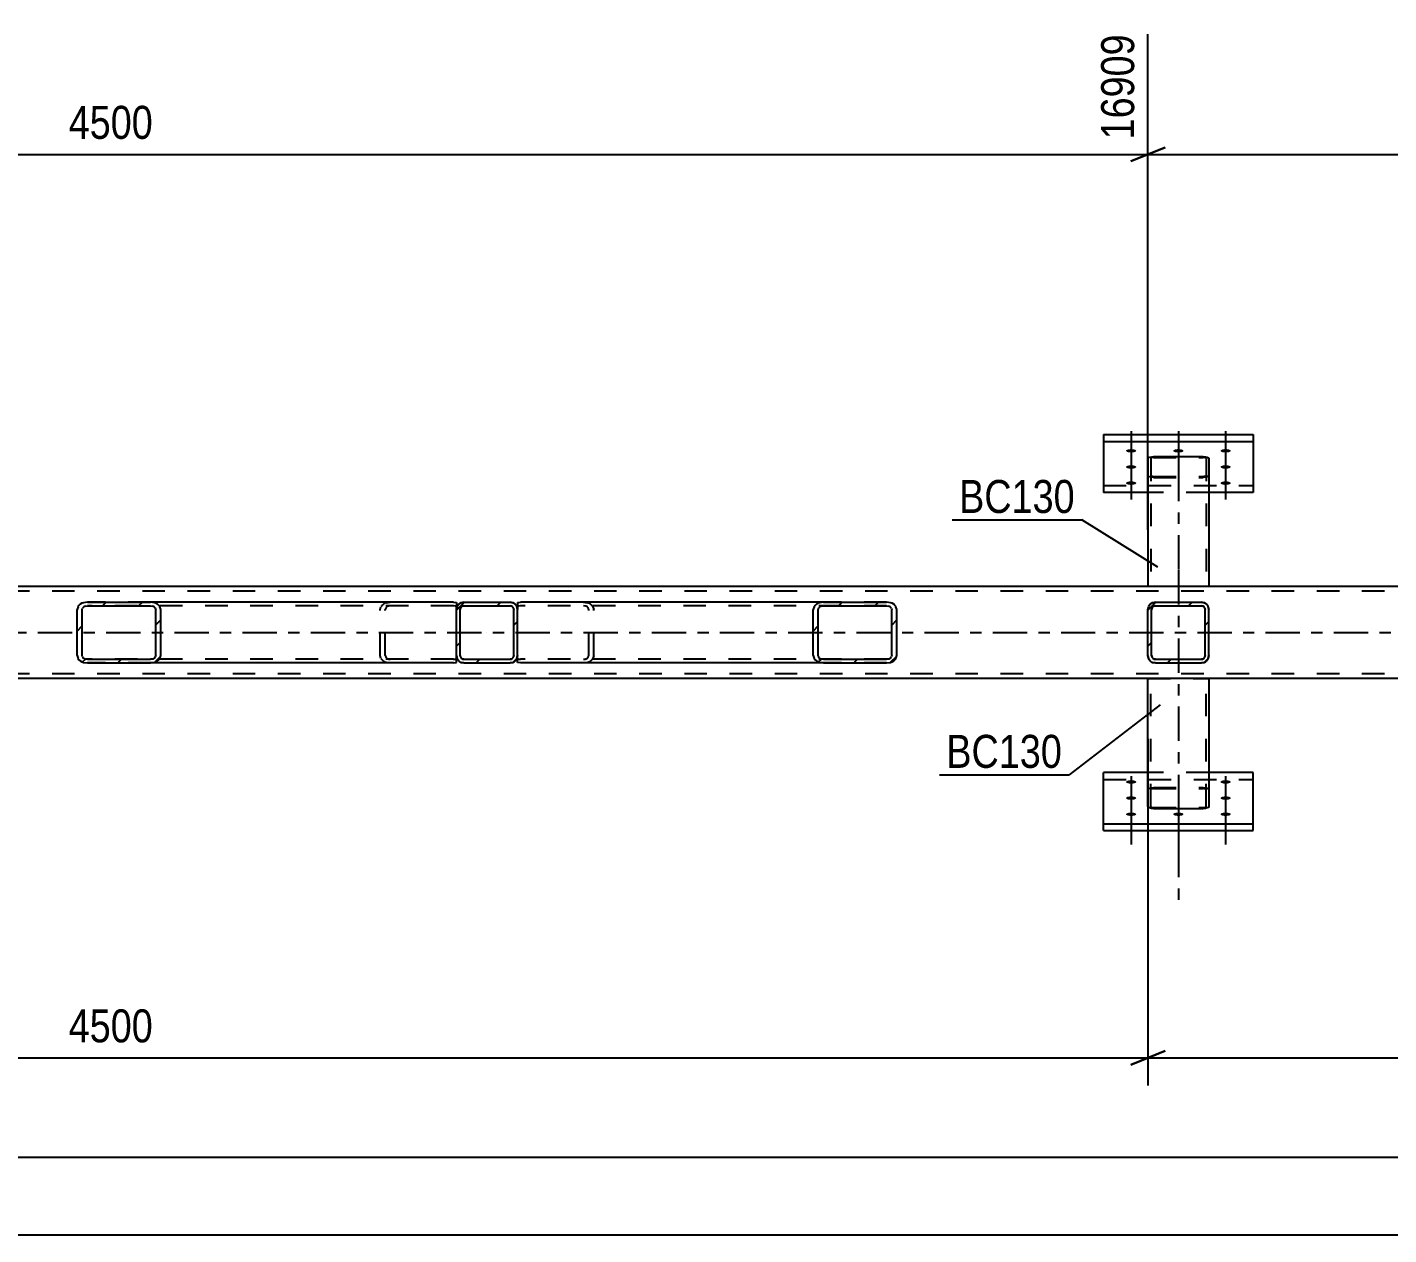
# Model space of a CAD drawing. Header units: millimetres. Extents: x -178 to 1011, y -683 to 158.
# Drawn here: x 539.1 to 657.3, y -296.2 to -191.4 of the extents above; entities that cross this region are included whole.
import ezdxf

# ---------------------------------------------------------------- set-up
doc = ezdxf.new("R2010")
doc.units = ezdxf.units.MM
doc.linetypes.add('DXK_LINE_DOT2', pattern=[3.9198, 1.9599, -1.9599])
doc.linetypes.add('DXK_LINE_DOT3', pattern=[5.9187, 2.979, -0.9799, 0.9799, -0.9799])
doc.styles.add('Arial Narrow', font='ARIALN.TTF', dxfattribs={"height": 0.2})

# ---------------------------------------------------------------- blocks, each defined once
blk = doc.blocks.new('Bolt-570387747-6446 - 6363')
at = {"linetype": 'Continuous'}
for points in [[(634.9, -257.06), (634.81, -257.06), (634.72, -257.05), (634.64, -257.03), (634.57, -257.01), (634.52, -256.99), (634.48, -256.96), (634.46, -256.93), (634.46, -256.9), (634.48, -256.87), (634.52, -256.84), (634.57, -256.81), (634.64, -256.79), (634.72, -256.78), (634.81, -256.77), (634.9, -256.76), (634.99, -256.77), (635.08, -256.78), (635.16, -256.79), (635.23, -256.81), (635.28, -256.84), (635.32, -256.87), (635.34, -256.9), (635.34, -256.93), (635.32, -256.96), (635.28, -256.99), (635.23, -257.01), (635.16, -257.03), (635.08, -257.05), (634.99, -257.06)], [(643.1, -257.06), (643.01, -257.06), (642.92, -257.05), (642.84, -257.03), (642.77, -257.01), (642.72, -256.99), (642.68, -256.96), (642.66, -256.93), (642.66, -256.9), (642.68, -256.87), (642.72, -256.84), (642.77, -256.81), (642.84, -256.79), (642.92, -256.78), (643.01, -256.77), (643.1, -256.76), (643.19, -256.77), (643.28, -256.78), (643.36, -256.79), (643.43, -256.81), (643.48, -256.84), (643.52, -256.87), (643.54, -256.9), (643.54, -256.93), (643.52, -256.96), (643.48, -256.99), (643.43, -257.01), (643.36, -257.03), (643.28, -257.05), (643.19, -257.06)], [(634.9, -258.47), (634.81, -258.46), (634.72, -258.45), (634.64, -258.44), (634.57, -258.42), (634.52, -258.39), (634.48, -258.36), (634.46, -258.33), (634.46, -258.3), (634.48, -258.27), (634.52, -258.24), (634.57, -258.21), (634.64, -258.19), (634.72, -258.18), (634.81, -258.17), (634.9, -258.16), (634.99, -258.17), (635.08, -258.18), (635.16, -258.19), (635.23, -258.21), (635.28, -258.24), (635.32, -258.27), (635.34, -258.3), (635.34, -258.33), (635.32, -258.36), (635.28, -258.39), (635.23, -258.42), (635.16, -258.44), (635.08, -258.45), (634.99, -258.46)], [(643.1, -258.47), (643.01, -258.46), (642.92, -258.45), (642.84, -258.44), (642.77, -258.42), (642.72, -258.39), (642.68, -258.36), (642.66, -258.33), (642.66, -258.3), (642.68, -258.27), (642.72, -258.24), (642.77, -258.21), (642.84, -258.19), (642.92, -258.18), (643.01, -258.17), (643.1, -258.16), (643.19, -258.17), (643.28, -258.18), (643.36, -258.19), (643.43, -258.21), (643.48, -258.24), (643.52, -258.27), (643.54, -258.3), (643.54, -258.33), (643.52, -258.36), (643.48, -258.39), (643.43, -258.42), (643.36, -258.44), (643.28, -258.45), (643.19, -258.46)], [(634.9, -259.87), (634.81, -259.86), (634.72, -259.85), (634.64, -259.84), (634.57, -259.82), (634.52, -259.79), (634.48, -259.76), (634.46, -259.73), (634.46, -259.7), (634.48, -259.67), (634.52, -259.64), (634.57, -259.62), (634.64, -259.6), (634.72, -259.58), (634.81, -259.57), (634.9, -259.57), (634.99, -259.57), (635.08, -259.58), (635.16, -259.6), (635.23, -259.62), (635.28, -259.64), (635.32, -259.67), (635.34, -259.7), (635.34, -259.73), (635.32, -259.76), (635.28, -259.79), (635.23, -259.82), (635.16, -259.84), (635.08, -259.85), (634.99, -259.86)], [(639, -259.87), (638.91, -259.86), (638.82, -259.85), (638.74, -259.84), (638.67, -259.82), (638.62, -259.79), (638.58, -259.76), (638.56, -259.73), (638.56, -259.7), (638.58, -259.67), (638.62, -259.64), (638.67, -259.62), (638.74, -259.6), (638.82, -259.58), (638.91, -259.57), (639, -259.57), (639.09, -259.57), (639.18, -259.58), (639.26, -259.6), (639.33, -259.62), (639.38, -259.64), (639.42, -259.67), (639.44, -259.7), (639.44, -259.73), (639.42, -259.76), (639.38, -259.79), (639.33, -259.82), (639.26, -259.84), (639.18, -259.85), (639.09, -259.86)], [(643.1, -259.87), (643.01, -259.86), (642.92, -259.85), (642.84, -259.84), (642.77, -259.82), (642.72, -259.79), (642.68, -259.76), (642.66, -259.73), (642.66, -259.7), (642.68, -259.67), (642.72, -259.64), (642.77, -259.62), (642.84, -259.6), (642.92, -259.58), (643.01, -259.57), (643.1, -259.57), (643.19, -259.57), (643.28, -259.58), (643.36, -259.6), (643.43, -259.62), (643.48, -259.64), (643.52, -259.67), (643.54, -259.7), (643.54, -259.73), (643.52, -259.76), (643.48, -259.79), (643.43, -259.82), (643.36, -259.84), (643.28, -259.85), (643.19, -259.86)]]:
    blk.add_hatch(color=1, dxfattribs=at).paths.add_polyline_path(points)
at = {"color": 1, "linetype": 'Continuous'}
for p, q in [((634.9, -256.42), (634.9, -259.54)), ((643.1, -256.42), (643.1, -259.54)), ((634.9, -257.83), (634.9, -260.95)), ((643.1, -257.83), (643.1, -260.95)), ((634.9, -259.23), (634.9, -262.35)), ((639, -259.23), (639, -262.35)), ((643.1, -259.23), (643.1, -262.35))]:
    blk.add_line(p, q, dxfattribs=at)
at = {"color": 1, "linetype": 'DXK_LINE_DOT2'}
blk.add_line((639, -256.42), (639, -259.54), dxfattribs=at)
blk = doc.blocks.new('Bolt-570387747-6453 - 6363')
at = {"linetype": 'Continuous'}
for points in [[(634.9, -228.02), (634.99, -228.02), (635.08, -228.03), (635.16, -228.04), (635.23, -228.07), (635.28, -228.09), (635.32, -228.12), (635.34, -228.15), (635.34, -228.18), (635.32, -228.21), (635.28, -228.24), (635.23, -228.27), (635.16, -228.29), (635.08, -228.3), (634.99, -228.31), (634.9, -228.32), (634.81, -228.31), (634.72, -228.3), (634.64, -228.29), (634.57, -228.27), (634.52, -228.24), (634.48, -228.21), (634.46, -228.18), (634.46, -228.15), (634.48, -228.12), (634.52, -228.09), (634.57, -228.07), (634.64, -228.04), (634.72, -228.03), (634.81, -228.02)], [(639, -228.02), (639.09, -228.02), (639.18, -228.03), (639.26, -228.04), (639.33, -228.07), (639.38, -228.09), (639.42, -228.12), (639.44, -228.15), (639.44, -228.18), (639.42, -228.21), (639.38, -228.24), (639.33, -228.27), (639.26, -228.29), (639.18, -228.3), (639.09, -228.31), (639, -228.32), (638.91, -228.31), (638.82, -228.3), (638.74, -228.29), (638.67, -228.27), (638.62, -228.24), (638.58, -228.21), (638.56, -228.18), (638.56, -228.15), (638.58, -228.12), (638.62, -228.09), (638.67, -228.07), (638.74, -228.04), (638.82, -228.03), (638.91, -228.02)], [(643.1, -228.02), (643.19, -228.02), (643.28, -228.03), (643.36, -228.04), (643.43, -228.07), (643.48, -228.09), (643.52, -228.12), (643.54, -228.15), (643.54, -228.18), (643.52, -228.21), (643.48, -228.24), (643.43, -228.27), (643.36, -228.29), (643.28, -228.3), (643.19, -228.31), (643.1, -228.32), (643.01, -228.31), (642.92, -228.3), (642.84, -228.29), (642.77, -228.27), (642.72, -228.24), (642.68, -228.21), (642.66, -228.18), (642.66, -228.15), (642.68, -228.12), (642.72, -228.09), (642.77, -228.07), (642.84, -228.04), (642.92, -228.03), (643.01, -228.02)], [(634.9, -229.42), (634.99, -229.42), (635.08, -229.43), (635.16, -229.45), (635.23, -229.47), (635.28, -229.49), (635.32, -229.52), (635.34, -229.55), (635.34, -229.58), (635.32, -229.61), (635.28, -229.64), (635.23, -229.67), (635.16, -229.69), (635.08, -229.71), (634.99, -229.72), (634.9, -229.72), (634.81, -229.72), (634.72, -229.71), (634.64, -229.69), (634.57, -229.67), (634.52, -229.64), (634.48, -229.61), (634.46, -229.58), (634.46, -229.55), (634.48, -229.52), (634.52, -229.49), (634.57, -229.47), (634.64, -229.45), (634.72, -229.43), (634.81, -229.42)], [(643.1, -229.42), (643.19, -229.42), (643.28, -229.43), (643.36, -229.45), (643.43, -229.47), (643.48, -229.49), (643.52, -229.52), (643.54, -229.55), (643.54, -229.58), (643.52, -229.61), (643.48, -229.64), (643.43, -229.67), (643.36, -229.69), (643.28, -229.71), (643.19, -229.72), (643.1, -229.72), (643.01, -229.72), (642.92, -229.71), (642.84, -229.69), (642.77, -229.67), (642.72, -229.64), (642.68, -229.61), (642.66, -229.58), (642.66, -229.55), (642.68, -229.52), (642.72, -229.49), (642.77, -229.47), (642.84, -229.45), (642.92, -229.43), (643.01, -229.42)], [(634.9, -230.82), (634.99, -230.82), (635.08, -230.83), (635.16, -230.85), (635.23, -230.87), (635.28, -230.9), (635.32, -230.92), (635.34, -230.95), (635.34, -230.99), (635.32, -231.02), (635.28, -231.05), (635.23, -231.07), (635.16, -231.09), (635.08, -231.11), (634.99, -231.12), (634.9, -231.12), (634.81, -231.12), (634.72, -231.11), (634.64, -231.09), (634.57, -231.07), (634.52, -231.05), (634.48, -231.02), (634.46, -230.99), (634.46, -230.95), (634.48, -230.92), (634.52, -230.9), (634.57, -230.87), (634.64, -230.85), (634.72, -230.83), (634.81, -230.82)], [(643.1, -230.82), (643.19, -230.82), (643.28, -230.83), (643.36, -230.85), (643.43, -230.87), (643.48, -230.9), (643.52, -230.92), (643.54, -230.95), (643.54, -230.99), (643.52, -231.02), (643.48, -231.05), (643.43, -231.07), (643.36, -231.09), (643.28, -231.11), (643.19, -231.12), (643.1, -231.12), (643.01, -231.12), (642.92, -231.11), (642.84, -231.09), (642.77, -231.07), (642.72, -231.05), (642.68, -231.02), (642.66, -230.99), (642.66, -230.95), (642.68, -230.92), (642.72, -230.9), (642.77, -230.87), (642.84, -230.85), (642.92, -230.83), (643.01, -230.82)]]:
    blk.add_hatch(color=1, dxfattribs=at).paths.add_polyline_path(points)
at = {"color": 1, "linetype": 'Continuous'}
for p, q in [((634.9, -226.47), (634.9, -229.59)), ((639, -226.47), (639, -229.59)), ((643.1, -226.47), (643.1, -229.59)), ((634.9, -227.88), (634.9, -231)), ((643.1, -227.88), (643.1, -231)), ((634.9, -229.28), (634.9, -232.4)), ((643.1, -229.28), (643.1, -232.4))]:
    blk.add_line(p, q, dxfattribs=at)
at = {"color": 1, "linetype": 'DXK_LINE_DOT2'}
blk.add_line((639, -229.28), (639, -232.4), dxfattribs=at)
blk = doc.blocks.new('Part-570387747-6367 - 6363')
at = {"color": 2, "linetype": 'Continuous'}
for p, q in [((632.5, -261.14), (632.5, -256.09)), ((636.36, -256.09), (632.5, -256.09)), ((645.5, -256.09), (641.64, -256.09)), ((645.5, -261.14), (645.5, -256.09)), ((632.5, -260.54), (645.5, -260.54)), ((632.5, -261.14), (645.5, -261.14))]:
    blk.add_line(p, q, dxfattribs=at)
at = {"color": 7, "linetype": 'DXK_LINE_DOT2'}
for p, q in [((641.64, -256.09), (636.36, -256.09)), ((632.5, -256.69), (645.5, -256.69))]:
    blk.add_line(p, q, dxfattribs=at)
blk = doc.blocks.new('Part-570387747-6393 - 6363')
at = {"linetype": 'Continuous'}
h = blk.add_hatch(dxfattribs=at)
h.set_pattern_fill('', scale=0.7, style=0, pattern_type=0)
h.set_pattern_definition([(45, (641.2457, -246.533), (-1.57154, 1.57154), [])])
h.paths.add_polyline_path([(641, -246.58), (641.25, -246.53), (641.45, -246.39), (641.59, -246.19), (641.64, -245.94), (641.64, -241.94), (641.59, -241.7), (641.45, -241.49), (641.25, -241.35), (641, -241.3), (637, -241.3), (636.76, -241.35), (636.55, -241.49), (636.41, -241.7), (636.36, -241.94), (636.36, -245.94), (636.41, -246.19), (636.55, -246.39), (636.76, -246.53), (637, -246.58)])
h.paths.add_polyline_path([(636.88, -246.24), (636.77, -246.17), (636.71, -246.06), (636.68, -245.94), (636.68, -241.94), (636.71, -241.82), (636.77, -241.72), (636.88, -241.65), (637, -241.62), (641, -241.62), (641.12, -241.65), (641.23, -241.72), (641.3, -241.82), (641.32, -241.94), (641.32, -245.94), (641.3, -246.06), (641.23, -246.17), (641.12, -246.24), (641, -246.26), (637, -246.26)])
at = {"color": 7, "linetype": 'DXK_LINE_DOT2'}
for p, q in [((636.36, -241.94), (636.41, -241.7)), ((636.36, -245.94), (636.36, -241.94)), ((636.71, -241.82), (636.68, -241.94)), ((636.68, -245.94), (636.68, -241.94)), ((636.76, -241.35), (637, -241.3)), ((637, -241.62), (636.88, -241.65)), ((637, -241.3), (641, -241.3)), ((637, -241.62), (641, -241.62)), ((641, -241.3), (641.25, -241.35)), ((641.12, -241.65), (641, -241.62)), ((641.32, -241.94), (641.3, -241.82)), ((641.32, -245.94), (641.32, -241.94)), ((641.59, -241.7), (641.64, -241.94)), ((641.64, -245.94), (641.64, -241.94)), ((636.41, -246.19), (636.36, -245.94)), ((636.68, -245.94), (636.71, -246.06)), ((637, -246.58), (636.76, -246.53)), ((636.88, -246.24), (637, -246.26)), ((637, -246.26), (641, -246.26)), ((637, -246.58), (641, -246.58)), ((641, -246.26), (641.12, -246.24)), ((641.25, -246.53), (641, -246.58)), ((641.3, -246.06), (641.32, -245.94)), ((641.64, -245.94), (641.59, -246.19))]:
    blk.add_line(p, q, dxfattribs=at)
at = {"color": 2, "linetype": 'Continuous'}
for p, q in [((636.41, -241.7), (636.36, -241.94)), ((636.36, -245.94), (636.36, -241.94)), ((636.68, -241.94), (636.71, -241.82)), ((636.68, -245.94), (636.68, -241.94)), ((637, -241.3), (636.76, -241.35)), ((636.88, -241.65), (637, -241.62)), ((637, -241.3), (641, -241.3)), ((637, -241.62), (641, -241.62)), ((641.25, -241.35), (641, -241.3)), ((641, -241.62), (641.12, -241.65)), ((641.3, -241.82), (641.32, -241.94)), ((641.32, -245.94), (641.32, -241.94)), ((641.64, -241.94), (641.59, -241.7)), ((641.64, -245.94), (641.64, -241.94)), ((636.36, -245.94), (636.41, -246.19)), ((636.71, -246.06), (636.68, -245.94)), ((636.76, -246.53), (637, -246.58)), ((637, -246.26), (636.88, -246.24)), ((637, -246.26), (641, -246.26)), ((637, -246.58), (641, -246.58)), ((641.12, -246.24), (641, -246.26)), ((641, -246.58), (641.25, -246.53)), ((641.32, -245.94), (641.3, -246.06)), ((641.59, -246.19), (641.64, -245.94))]:
    blk.add_line(p, q, dxfattribs=at)
at = {"color": 7, "linetype": 'DXK_LINE_DOT2'}
for centre, radius, start, end in [((637, -241.94), 0.64, 112.5, 157.5), ((637, -241.94), 0.32, 112.5, 157.5), ((641, -241.94), 0.32, 22.5, 67.5), ((641, -241.94), 0.64, 22.5, 67.5), ((637, -245.94), 0.64, 202.5, 247.5), ((637, -245.94), 0.32, 202.5, 247.5), ((641, -245.94), 0.32, 292.5, 337.5), ((641, -245.94), 0.64, 292.5, 337.5)]:
    blk.add_arc(centre, radius, start, end, dxfattribs=at)
at = {"color": 2, "linetype": 'Continuous'}
for centre, radius, start, end in [((637, -241.94), 0.64, 112.5, 157.5), ((637, -241.94), 0.32, 112.5, 157.5), ((641, -241.94), 0.32, 22.5, 67.5), ((641, -241.94), 0.64, 22.5, 67.5), ((637, -245.94), 0.64, 202.5, 247.5), ((637, -245.94), 0.32, 202.5, 247.5), ((641, -245.94), 0.32, 292.5, 337.5), ((641, -245.94), 0.64, 292.5, 337.5)]:
    blk.add_arc(centre, radius, start, end, dxfattribs=at)
blk = doc.blocks.new('Part-570387747-6529 - 6363')
at = {"linetype": 'Continuous'}
h = blk.add_hatch(dxfattribs=at)
h.set_pattern_fill('', scale=0.7, style=0, pattern_type=0)
h.set_pattern_definition([(45, (550.1468, -246.533), (-1.57154, 1.57154), [])])
h.paths.add_polyline_path([(549.81, -246.58), (550.15, -246.53), (550.43, -246.39), (550.62, -246.19), (550.69, -245.94), (550.69, -241.94), (550.62, -241.7), (550.43, -241.49), (550.15, -241.35), (549.81, -241.3), (544.32, -241.3), (543.98, -241.35), (543.7, -241.49), (543.51, -241.7), (543.44, -241.94), (543.44, -245.94), (543.51, -246.19), (543.7, -246.39), (543.98, -246.53), (544.32, -246.58)])
h.paths.add_polyline_path([(544.15, -246.24), (544.01, -246.17), (543.91, -246.06), (543.88, -245.94), (543.88, -241.94), (543.91, -241.82), (544.01, -241.72), (544.15, -241.65), (544.32, -241.62), (549.81, -241.62), (549.98, -241.65), (550.12, -241.72), (550.22, -241.82), (550.25, -241.94), (550.25, -245.94), (550.22, -246.06), (550.12, -246.17), (549.98, -246.24), (549.81, -246.26), (544.32, -246.26)])
at = {"color": 2, "linetype": 'Continuous'}
for p, q in [((543.51, -241.7), (543.44, -241.94)), ((543.44, -245.94), (543.44, -241.94)), ((543.88, -241.94), (543.91, -241.82)), ((543.88, -245.94), (543.88, -241.94)), ((544.32, -241.3), (543.98, -241.35)), ((544.15, -241.65), (544.32, -241.62)), ((544.32, -241.3), (549.81, -241.3)), ((544.32, -241.62), (549.81, -241.62)), ((576.1, -241.3), (549.81, -241.3)), ((550.15, -241.35), (549.81, -241.3)), ((549.81, -241.62), (549.98, -241.65)), ((550.22, -241.82), (550.25, -241.94)), ((550.25, -245.94), (550.25, -241.94)), ((550.69, -241.94), (550.62, -241.7)), ((550.69, -245.94), (550.69, -241.94)), ((576.1, -241.3), (576.36, -241.34)), ((576.36, -241.34), (576.36, -241.35)), ((576.36, -241.35), (576.36, -241.49)), ((576.36, -241.49), (576.36, -241.94)), ((543.44, -245.94), (543.51, -246.19)), ((543.91, -246.06), (543.88, -245.94)), ((543.98, -246.53), (544.32, -246.58)), ((544.32, -246.26), (544.15, -246.24)), ((544.32, -246.26), (549.81, -246.26)), ((544.32, -246.58), (549.81, -246.58)), ((549.98, -246.24), (549.81, -246.26)), ((549.81, -246.58), (550.15, -246.53)), ((576.1, -246.58), (549.81, -246.58)), ((550.25, -245.94), (550.22, -246.06)), ((550.62, -246.19), (550.69, -245.94)), ((576.1, -246.58), (576.36, -246.54)), ((576.36, -246.54), (576.36, -245.94))]:
    blk.add_line(p, q, dxfattribs=at)
at = {"color": 7, "linetype": 'DXK_LINE_DOT2'}
for p, q in [((549.81, -241.3), (544.32, -241.3)), ((576.1, -241.62), (544.32, -241.62)), ((569.73, -241.94), (569.8, -241.7)), ((569.73, -245.94), (569.73, -241.94)), ((570.21, -241.82), (570.17, -241.94)), ((570.17, -245.94), (570.17, -241.94)), ((570.28, -241.35), (570.61, -241.3)), ((570.61, -241.62), (570.44, -241.65)), ((576.27, -241.65), (576.1, -241.62)), ((576.36, -241.69), (576.27, -241.65)), ((576.36, -241.49), (576.36, -241.69)), ((576.36, -245.94), (576.36, -241.7)), ((576.1, -246.26), (544.32, -246.26)), ((549.81, -246.58), (544.32, -246.58)), ((569.8, -246.19), (569.73, -245.94)), ((570.17, -245.94), (570.21, -246.06)), ((570.61, -246.58), (570.28, -246.53)), ((570.44, -246.24), (570.61, -246.26)), ((576.1, -246.26), (576.27, -246.24)), ((576.27, -246.24), (576.36, -246.19))]:
    blk.add_line(p, q, dxfattribs=at)
at = {"color": 2, "linetype": 'Continuous'}
for centre, radius, start, end in [((544.18, -242.13), 0.802, 104.5547, 147.5896), ((544.25, -242.03), 0.401, 104.5547, 147.5896), ((549.88, -242.03), 0.401, 32.4104, 75.4453), ((549.95, -242.13), 0.802, 32.4104, 75.4453), ((544.18, -245.76), 0.802, 212.4104, 255.4453), ((544.25, -245.85), 0.401, 212.4104, 255.4453), ((549.88, -245.85), 0.401, 284.5547, 327.5896), ((549.95, -245.76), 0.802, 284.5547, 327.5896)]:
    blk.add_arc(centre, radius, start, end, dxfattribs=at)
at = {"color": 7, "linetype": 'DXK_LINE_DOT2'}
for centre, radius, start, end in [((570.48, -242.13), 0.802, 104.5547, 147.5896), ((570.55, -242.03), 0.401, 104.5547, 147.5896), ((570.48, -245.76), 0.802, 212.4104, 255.4453), ((570.55, -245.85), 0.401, 212.4104, 255.4453)]:
    blk.add_arc(centre, radius, start, end, dxfattribs=at)
blk = doc.blocks.new('Part-570387747-6424 - 6363')
at = {"color": 7, "linetype": 'DXK_LINE_DOT3'}
blk.add_line((639, -238.54), (639, -267.71), dxfattribs=at)
at = {"color": 2, "linetype": 'Continuous'}
for p, q in [((636.36, -259.05), (636.36, -247.94)), ((641.64, -247.94), (641.64, -259.05)), ((636.4, -259.12), (636.36, -259.05)), ((636.5, -259.17), (636.4, -259.12)), ((636.66, -259.21), (636.5, -259.17)), ((636.84, -259.22), (636.66, -259.21)), ((636.84, -259.22), (641.16, -259.22)), ((641.34, -259.21), (641.16, -259.22)), ((641.5, -259.17), (641.34, -259.21)), ((641.6, -259.12), (641.5, -259.17)), ((641.64, -259.05), (641.6, -259.12))]:
    blk.add_line(p, q, dxfattribs=at)
at = {"color": 7, "linetype": 'DXK_LINE_DOT2'}
for p, q in [((636.36, -247.94), (641.64, -247.94)), ((636.6, -259.05), (636.6, -247.94)), ((641.4, -259.05), (641.4, -247.94)), ((636.36, -257.58), (636.4, -257.51)), ((636.4, -257.51), (636.5, -257.46)), ((636.5, -257.46), (636.66, -257.42)), ((636.62, -257.54), (636.6, -257.58)), ((636.67, -257.52), (636.62, -257.54)), ((636.66, -257.42), (636.84, -257.41)), ((636.75, -257.5), (636.67, -257.52)), ((636.84, -257.49), (636.75, -257.5)), ((636.84, -257.41), (641.16, -257.41)), ((636.84, -257.49), (641.16, -257.49)), ((641.16, -257.41), (641.34, -257.42)), ((641.25, -257.5), (641.16, -257.49)), ((641.33, -257.52), (641.25, -257.5)), ((641.33, -257.52), (641.34, -257.53)), ((641.34, -257.42), (641.5, -257.46)), ((641.34, -257.53), (641.38, -257.54)), ((641.4, -257.58), (641.38, -257.54)), ((641.5, -257.46), (641.6, -257.51)), ((641.6, -257.51), (641.64, -257.58)), ((636.6, -259.05), (636.62, -259.09)), ((636.62, -259.09), (636.67, -259.11)), ((636.67, -259.11), (636.75, -259.13)), ((636.75, -259.13), (636.84, -259.14)), ((636.84, -259.14), (641.16, -259.14)), ((641.16, -259.14), (641.25, -259.13)), ((641.25, -259.13), (641.33, -259.11)), ((641.33, -259.11), (641.38, -259.09)), ((641.38, -259.09), (641.4, -259.05))]:
    blk.add_line(p, q, dxfattribs=at)
blk = doc.blocks.new('Part-570387747-6429 - 6363')
at = {"color": 2, "linetype": 'Continuous'}
for p, q in [((636.36, -228.83), (636.4, -228.77)), ((636.36, -228.83), (636.36, -239.94)), ((636.4, -228.77), (636.5, -228.71)), ((636.5, -228.71), (636.66, -228.68)), ((636.66, -228.68), (636.84, -228.67)), ((636.84, -228.67), (641.16, -228.67)), ((641.16, -228.67), (641.34, -228.68)), ((641.34, -228.68), (641.5, -228.71)), ((641.5, -228.71), (641.6, -228.77)), ((641.6, -228.77), (641.64, -228.83)), ((641.64, -228.83), (641.64, -239.94))]:
    blk.add_line(p, q, dxfattribs=at)
at = {"color": 7, "linetype": 'DXK_LINE_DOT2'}
for p, q in [((636.62, -228.8), (636.6, -228.83)), ((636.6, -228.83), (636.6, -239.94)), ((636.67, -228.77), (636.62, -228.8)), ((636.75, -228.75), (636.67, -228.77)), ((636.84, -228.75), (636.75, -228.75)), ((636.84, -228.75), (641.16, -228.75)), ((641.25, -228.75), (641.16, -228.75)), ((641.33, -228.77), (641.25, -228.75)), ((641.38, -228.8), (641.33, -228.77)), ((641.4, -228.83), (641.38, -228.8)), ((641.4, -228.83), (641.4, -239.94)), ((636.4, -230.37), (636.36, -230.31)), ((636.5, -230.42), (636.4, -230.37)), ((636.6, -230.31), (636.62, -230.34)), ((636.62, -230.34), (636.67, -230.37)), ((636.67, -230.37), (636.75, -230.38)), ((636.75, -230.38), (636.84, -230.39)), ((636.84, -230.39), (641.16, -230.39)), ((641.16, -230.39), (641.25, -230.38)), ((641.25, -230.38), (641.33, -230.37)), ((641.33, -230.37), (641.34, -230.36)), ((641.34, -230.36), (641.38, -230.34)), ((641.38, -230.34), (641.4, -230.31)), ((641.6, -230.37), (641.5, -230.42)), ((641.64, -230.31), (641.6, -230.37)), ((636.66, -230.46), (636.5, -230.42)), ((636.84, -230.47), (636.66, -230.46)), ((636.84, -230.47), (641.16, -230.47)), ((641.34, -230.46), (641.16, -230.47)), ((641.5, -230.42), (641.34, -230.46)), ((641.64, -239.94), (636.36, -239.94))]:
    blk.add_line(p, q, dxfattribs=at)
at = {"color": 7, "linetype": 'DXK_LINE_DOT3'}
blk.add_line((639, -229.57), (639, -239.94), dxfattribs=at)
blk = doc.blocks.new('Part-570387747-6452 - 6363')
at = {"color": 2, "linetype": 'Continuous'}
for p, q in [((632.5, -226.74), (645.5, -226.74)), ((632.5, -226.74), (632.5, -231.79)), ((645.5, -226.74), (645.5, -231.79)), ((632.5, -227.35), (645.5, -227.35)), ((636.36, -231.79), (632.5, -231.79)), ((645.5, -231.79), (641.64, -231.79))]:
    blk.add_line(p, q, dxfattribs=at)
at = {"color": 7, "linetype": 'DXK_LINE_DOT2'}
for p, q in [((632.5, -231.19), (645.5, -231.19)), ((641.64, -231.79), (636.36, -231.79))]:
    blk.add_line(p, q, dxfattribs=at)
blk = doc.blocks.new('Part-570387747-6525 - 6363')
at = {"color": 7, "linetype": 'DXK_LINE_DOT2'}
for p, q in [((798, -240.34), (-40, -240.34)), ((798, -247.54), (-40, -247.54))]:
    blk.add_line(p, q, dxfattribs=at)
at = {"color": 2, "linetype": 'Continuous'}
for p, q in [((793.2, -239.94), (-35.2, -239.94)), ((793.2, -247.94), (-35.2, -247.94))]:
    blk.add_line(p, q, dxfattribs=at)
at = {"color": 7, "linetype": 'DXK_LINE_DOT3'}
blk.add_line((-40, -243.94), (798, -243.94), dxfattribs=at)
blk = doc.blocks.new('Part-570387747-6531 - 6363')
at = {"linetype": 'Continuous'}
h = blk.add_hatch(dxfattribs=at)
h.set_pattern_fill('', scale=0.7, style=0, pattern_type=0)
h.set_pattern_definition([(45, (581.2457, -246.533), (-1.57154, 1.57154), [])])
h.paths.add_polyline_path([(581, -246.58), (581.25, -246.53), (581.45, -246.39), (581.59, -246.19), (581.64, -245.94), (581.64, -241.94), (581.59, -241.7), (581.45, -241.49), (581.25, -241.35), (581, -241.3), (577, -241.3), (576.76, -241.35), (576.55, -241.49), (576.41, -241.7), (576.36, -241.94), (576.36, -245.94), (576.41, -246.19), (576.55, -246.39), (576.76, -246.53), (577, -246.58)])
h.paths.add_polyline_path([(576.88, -246.24), (576.77, -246.17), (576.71, -246.06), (576.68, -245.94), (576.68, -241.94), (576.71, -241.82), (576.77, -241.72), (576.88, -241.65), (577, -241.62), (581, -241.62), (581.12, -241.65), (581.23, -241.72), (581.3, -241.82), (581.32, -241.94), (581.32, -245.94), (581.3, -246.06), (581.23, -246.17), (581.12, -246.24), (581, -246.26), (577, -246.26)])
at = {"color": 7, "linetype": 'DXK_LINE_DOT2'}
for p, q in [((576.36, -241.94), (576.41, -241.7)), ((576.36, -245.94), (576.36, -241.94)), ((576.71, -241.82), (576.68, -241.94)), ((576.68, -245.94), (576.68, -241.94)), ((576.76, -241.35), (577, -241.3)), ((577, -241.62), (576.88, -241.65)), ((577, -241.3), (581, -241.3)), ((577, -241.62), (581, -241.62)), ((581, -241.3), (581.25, -241.35)), ((581.12, -241.65), (581, -241.62)), ((581.32, -241.94), (581.3, -241.82)), ((581.32, -245.94), (581.32, -241.94)), ((581.59, -241.7), (581.64, -241.94)), ((581.64, -245.94), (581.64, -241.94)), ((576.41, -246.19), (576.36, -245.94)), ((576.68, -245.94), (576.71, -246.06)), ((577, -246.58), (576.76, -246.53)), ((576.88, -246.24), (577, -246.26)), ((577, -246.26), (581, -246.26)), ((577, -246.58), (581, -246.58)), ((581, -246.26), (581.12, -246.24)), ((581.25, -246.53), (581, -246.58)), ((581.3, -246.06), (581.32, -245.94)), ((581.64, -245.94), (581.59, -246.19))]:
    blk.add_line(p, q, dxfattribs=at)
at = {"color": 2, "linetype": 'Continuous'}
for p, q in [((576.41, -241.7), (576.36, -241.94)), ((576.36, -245.94), (576.36, -241.94)), ((576.68, -241.94), (576.71, -241.82)), ((576.68, -245.94), (576.68, -241.94)), ((577, -241.3), (576.76, -241.35)), ((576.88, -241.65), (577, -241.62)), ((577, -241.3), (581, -241.3)), ((577, -241.62), (581, -241.62)), ((581.25, -241.35), (581, -241.3)), ((581, -241.62), (581.12, -241.65)), ((581.3, -241.82), (581.32, -241.94)), ((581.32, -245.94), (581.32, -241.94)), ((581.64, -241.94), (581.59, -241.7)), ((581.64, -245.94), (581.64, -241.94)), ((576.36, -245.94), (576.41, -246.19)), ((576.71, -246.06), (576.68, -245.94)), ((576.76, -246.53), (577, -246.58)), ((577, -246.26), (576.88, -246.24)), ((577, -246.26), (581, -246.26)), ((577, -246.58), (581, -246.58)), ((581.12, -246.24), (581, -246.26)), ((581, -246.58), (581.25, -246.53)), ((581.32, -245.94), (581.3, -246.06)), ((581.59, -246.19), (581.64, -245.94))]:
    blk.add_line(p, q, dxfattribs=at)
at = {"color": 7, "linetype": 'DXK_LINE_DOT3'}
blk.add_line((579, -243.94), (579, -243.94), dxfattribs=at)
at = {"color": 7, "linetype": 'DXK_LINE_DOT2'}
for centre, radius, start, end in [((577, -241.94), 0.64, 112.5, 157.5), ((577, -241.94), 0.32, 112.5, 157.5), ((581, -241.94), 0.32, 22.5, 67.5), ((581, -241.94), 0.64, 22.5, 67.5), ((577, -245.94), 0.64, 202.5, 247.5), ((577, -245.94), 0.32, 202.5, 247.5), ((581, -245.94), 0.32, 292.5, 337.5), ((581, -245.94), 0.64, 292.5, 337.5)]:
    blk.add_arc(centre, radius, start, end, dxfattribs=at)
at = {"color": 2, "linetype": 'Continuous'}
for centre, radius, start, end in [((577, -241.94), 0.64, 112.5, 157.5), ((577, -241.94), 0.32, 112.5, 157.5), ((581, -241.94), 0.32, 22.5, 67.5), ((581, -241.94), 0.64, 22.5, 67.5), ((577, -245.94), 0.64, 202.5, 247.5), ((577, -245.94), 0.32, 202.5, 247.5), ((581, -245.94), 0.32, 292.5, 337.5), ((581, -245.94), 0.64, 292.5, 337.5)]:
    blk.add_arc(centre, radius, start, end, dxfattribs=at)
blk = doc.blocks.new('Part-570387747-6593 - 6363')
at = {"linetype": 'Continuous'}
h = blk.add_hatch(dxfattribs=at)
h.set_pattern_fill('', scale=0.7, style=0, pattern_type=0)
h.set_pattern_definition([(45, (614.0182, -246.533), (-1.57154, 1.57154), [])])
h.paths.add_polyline_path([(613.68, -246.58), (614.02, -246.53), (614.3, -246.39), (614.49, -246.19), (614.56, -245.94), (614.56, -241.94), (614.49, -241.7), (614.3, -241.49), (614.02, -241.35), (613.68, -241.3), (608.19, -241.3), (607.85, -241.35), (607.57, -241.49), (607.38, -241.7), (607.31, -241.94), (607.31, -245.94), (607.38, -246.19), (607.57, -246.39), (607.85, -246.53), (608.19, -246.58)])
h.paths.add_polyline_path([(608.02, -246.24), (607.88, -246.17), (607.79, -246.06), (607.75, -245.94), (607.75, -241.94), (607.79, -241.82), (607.88, -241.72), (608.02, -241.65), (608.19, -241.62), (613.68, -241.62), (613.85, -241.65), (613.99, -241.72), (614.09, -241.82), (614.12, -241.94), (614.12, -245.94), (614.09, -246.06), (613.99, -246.17), (613.85, -246.24), (613.68, -246.26), (608.19, -246.26)])
at = {"color": 2, "linetype": 'Continuous'}
for p, q in [((581.64, -241.34), (581.9, -241.3)), ((581.64, -241.34), (581.64, -241.94)), ((608.19, -241.3), (581.9, -241.3)), ((607.38, -241.7), (607.31, -241.94)), ((607.31, -245.94), (607.31, -241.94)), ((607.75, -241.94), (607.79, -241.82)), ((607.75, -245.94), (607.75, -241.94)), ((608.19, -241.3), (607.85, -241.35)), ((608.02, -241.65), (608.19, -241.62)), ((608.19, -241.3), (613.68, -241.3)), ((608.19, -241.62), (613.68, -241.62)), ((614.02, -241.35), (613.68, -241.3)), ((613.68, -241.62), (613.85, -241.65)), ((614.09, -241.82), (614.12, -241.94)), ((614.12, -245.94), (614.12, -241.94)), ((614.56, -241.94), (614.49, -241.7)), ((614.56, -245.94), (614.56, -241.94)), ((581.64, -246.53), (581.64, -245.94)), ((581.64, -246.54), (581.64, -246.53)), ((581.9, -246.58), (581.64, -246.54)), ((608.19, -246.58), (581.9, -246.58)), ((607.31, -245.94), (607.38, -246.19)), ((607.79, -246.06), (607.75, -245.94)), ((607.85, -246.53), (608.19, -246.58)), ((608.19, -246.26), (608.02, -246.24)), ((608.19, -246.26), (613.68, -246.26)), ((608.19, -246.58), (613.68, -246.58)), ((613.85, -246.24), (613.68, -246.26)), ((613.68, -246.58), (614.02, -246.53)), ((614.12, -245.94), (614.09, -246.06)), ((614.49, -246.19), (614.56, -245.94))]:
    blk.add_line(p, q, dxfattribs=at)
at = {"color": 7, "linetype": 'DXK_LINE_DOT2'}
for p, q in [((581.64, -241.34), (581.64, -241.69)), ((581.73, -241.65), (581.64, -241.69)), ((581.64, -246.39), (581.64, -241.94)), ((581.9, -241.62), (581.73, -241.65)), ((613.68, -241.62), (581.9, -241.62)), ((587.39, -241.3), (587.73, -241.35)), ((587.56, -241.65), (587.39, -241.62)), ((587.83, -241.94), (587.79, -241.82)), ((587.83, -245.94), (587.83, -241.94)), ((588.2, -241.7), (588.27, -241.94)), ((588.27, -245.94), (588.27, -241.94)), ((613.68, -241.3), (608.19, -241.3)), ((581.64, -246.19), (581.73, -246.24)), ((581.73, -246.24), (581.9, -246.26)), ((613.68, -246.26), (581.9, -246.26)), ((587.39, -246.26), (587.56, -246.24)), ((587.73, -246.53), (587.39, -246.58)), ((587.79, -246.06), (587.83, -245.94)), ((588.27, -245.94), (588.2, -246.19)), ((613.68, -246.58), (608.19, -246.58))]:
    blk.add_line(p, q, dxfattribs=at)
for centre, radius, start, end in [((587.46, -242.03), 0.401, 32.4104, 75.4453), ((587.52, -242.13), 0.802, 32.4104, 75.4453), ((587.46, -245.85), 0.401, 284.5547, 327.5896), ((587.52, -245.76), 0.802, 284.5547, 327.5896)]:
    blk.add_arc(centre, radius, start, end, dxfattribs=at)
at = {"color": 2, "linetype": 'Continuous'}
for centre, radius, start, end in [((608.06, -242.13), 0.802, 104.5547, 147.5896), ((608.12, -242.03), 0.401, 104.5547, 147.5896), ((613.75, -242.03), 0.401, 32.4104, 75.4453), ((613.82, -242.13), 0.802, 32.4104, 75.4453), ((608.06, -245.76), 0.802, 212.4104, 255.4453), ((608.12, -245.85), 0.401, 212.4104, 255.4453), ((613.75, -245.85), 0.401, 284.5547, 327.5896), ((613.82, -245.76), 0.802, 284.5547, 327.5896)]:
    blk.add_arc(centre, radius, start, end, dxfattribs=at)
blk = doc.blocks.new('StraightDimension-570387747-6890 - 6363')
at = {"color": 7, "linetype": 'Continuous'}
blk.add_line((-41, -296.23), (799, -296.23), dxfattribs=at)
blk = doc.blocks.new('StraightDimension-570387747-6756 - 6363')
at = {"color": 7, "linetype": 'Continuous'}
for p, q in [((636.36, -253.16), (636.36, -283.27)), ((456.36, -280.87), (636.36, -280.87)), ((634.86, -281.47), (637.86, -280.27))]:
    blk.add_line(p, q, dxfattribs=at)
at = {"color": 0}
blk.add_wipeout([(550.62, -280.12), (550.62, -275.92), (542.1, -275.92), (542.1, -280.12)], dxfattribs=at)
at = {"color": 3, "style": 'Arial Narrow'}
blk.add_text('4500', height=2.863, dxfattribs=at).set_placement((542.7, -279.52))
blk = doc.blocks.new('StraightDimension-570387747-6738 - 6363')
at = {"color": 7, "linetype": 'Continuous'}
for p, q in [((636.36, -253.16), (636.36, -283.27)), ((637.86, -280.27), (634.86, -281.47)), ((636.36, -280.87), (798, -280.87))]:
    blk.add_line(p, q, dxfattribs=at)
blk = doc.blocks.new('StraightDimension-570387747-6830 - 6363')
at = {"color": 7, "linetype": 'Continuous'}
for p, q in [((636.36, -235.04), (636.36, -191.99)), ((634.86, -203.03), (637.86, -201.83)), ((456.36, -202.43), (636.36, -202.43))]:
    blk.add_line(p, q, dxfattribs=at)
at = {"color": 0}
blk.add_wipeout([(550.62, -201.68), (550.62, -197.48), (542.1, -197.48), (542.1, -201.68)], dxfattribs=at)
at = {"color": 3, "style": 'Arial Narrow'}
blk.add_text('4500', height=2.863, dxfattribs=at).set_placement((542.7, -201.08))
at = {"color": 0, "linetype": 'Continuous'}
blk.add_wipeout([(635.76, -191.39), (631.56, -191.39), (631.56, -201.73), (635.76, -201.73)], dxfattribs=at)
at = {"color": 3, "linetype": 'Continuous', "style": 'Arial Narrow'}
blk.add_text('16909', height=2.863, rotation=90.0002, dxfattribs=at).set_placement((635.16, -201.13))
blk = doc.blocks.new('StraightDimension-570387747-6841 - 6363')
at = {"color": 7, "linetype": 'Continuous'}
for p, q in [((636.36, -235.04), (636.36, -191.99)), ((637.86, -201.83), (634.86, -203.03)), ((636.36, -202.43), (798, -202.43))]:
    blk.add_line(p, q, dxfattribs=at)
blk = doc.blocks.new('StraightDimension-570387747-6935 - 6363')
at = {"color": 7, "linetype": 'Continuous'}
blk.add_line((-40, -289.49), (798, -289.49), dxfattribs=at)
blk = doc.blocks.new('Mark-570387747-6420 - 6363')
at = {"color": 30, "linetype": 'Continuous'}
for p in [(637.43, -250.21), (618.26, -256.29)]:
    blk.add_line(p, (629.51, -256.29), dxfattribs=at)
at = {"color": 0}
blk.add_wipeout([(628.91, -255.69), (628.91, -252.69), (618.86, -252.69), (618.86, -255.69)], dxfattribs=at)
blk.add_wipeout([(628.91, -255.69), (628.91, -252.69), (618.86, -252.69), (618.86, -255.69)], dxfattribs=at)
at = {"color": 3, "style": 'Arial Narrow'}
blk.add_text('BC130', height=2.863, dxfattribs=at).set_placement((618.86, -255.69))
blk = doc.blocks.new('Mark-570387747-6425 - 6363')
at = {"color": 30, "linetype": 'Continuous'}
for p in [(619.37, -234.16), (637.23, -238.28)]:
    blk.add_line(p, (630.62, -234.16), dxfattribs=at)
at = {"color": 0}
blk.add_wipeout([(630.02, -233.56), (630.02, -230.56), (619.97, -230.56), (619.97, -233.56)], dxfattribs=at)
blk.add_wipeout([(630.02, -233.56), (630.02, -230.56), (619.97, -230.56), (619.97, -233.56)], dxfattribs=at)
at = {"color": 3, "style": 'Arial Narrow'}
blk.add_text('BC130', height=2.863, dxfattribs=at).set_placement((619.97, -233.56))

msp = doc.modelspace()

# ---------------------------------------------------------------- block references
for name in ['Part-570387747-6452 - 6363', 'Bolt-570387747-6453 - 6363', 'Part-570387747-6429 - 6363', 'Part-570387747-6424 - 6363', 'Part-570387747-6525 - 6363', 'Part-570387747-6529 - 6363', 'Part-570387747-6531 - 6363', 'Part-570387747-6593 - 6363', 'Part-570387747-6393 - 6363', 'Part-570387747-6367 - 6363', 'Bolt-570387747-6446 - 6363']:
    msp.add_blockref(name, (0, 0))

# ---------------------------------------------------------------- next in the draw order: block references
for name in ['StraightDimension-570387747-6830 - 6363', 'StraightDimension-570387747-6890 - 6363']:
    msp.add_blockref(name, (0, 0))

# ---------------------------------------------------------------- next in the draw order: block references
for name in ['StraightDimension-570387747-6841 - 6363', 'StraightDimension-570387747-6756 - 6363']:
    msp.add_blockref(name, (0, 0))

# ---------------------------------------------------------------- next in the draw order: block references
for name in ['Mark-570387747-6425 - 6363', 'StraightDimension-570387747-6738 - 6363']:
    msp.add_blockref(name, (0, 0))

# ---------------------------------------------------------------- next in the draw order: block references
msp.add_blockref('StraightDimension-570387747-6935 - 6363', (0, 0))

# ---------------------------------------------------------------- next in the draw order: block references
msp.add_blockref('Mark-570387747-6420 - 6363', (0, 0))

doc.saveas('drawing.dxf')
